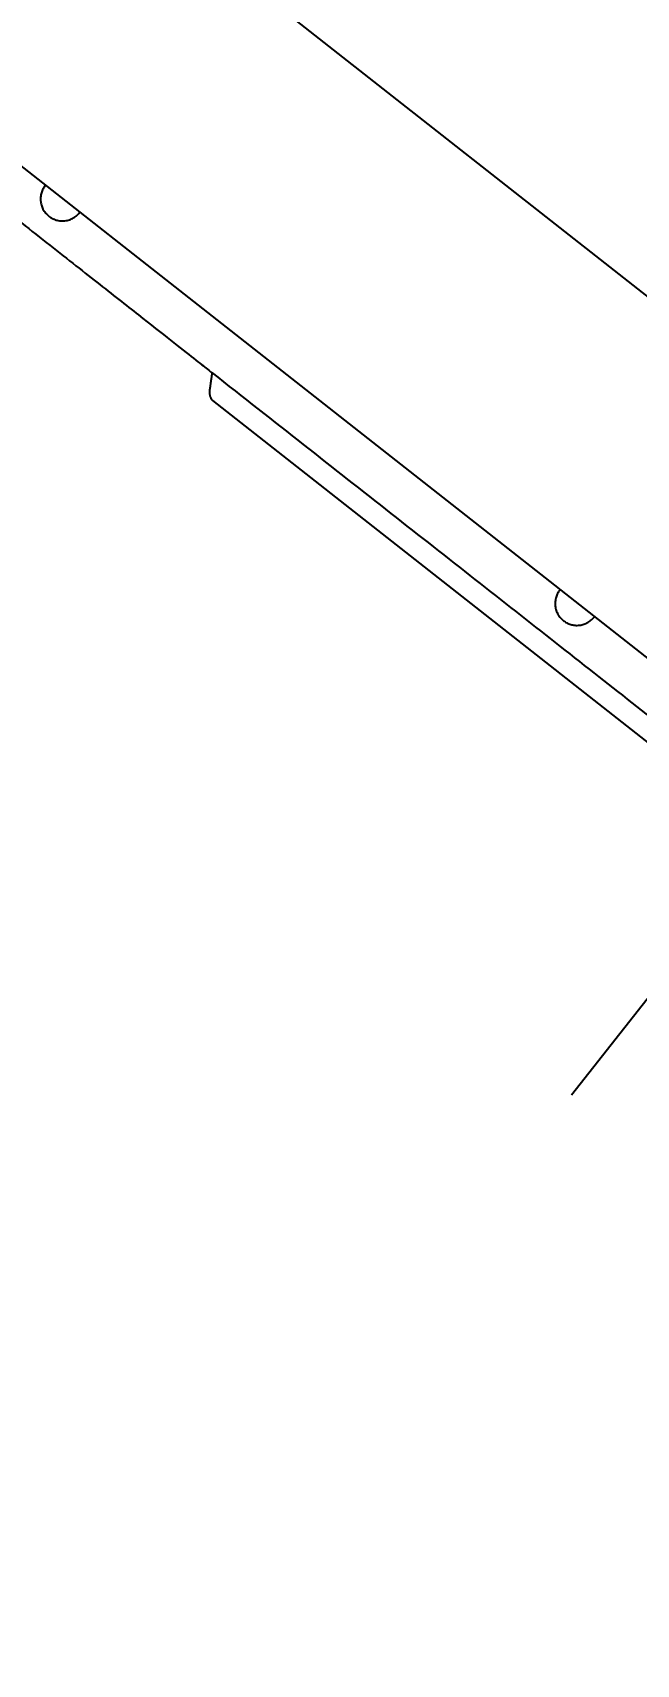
# Model space of a CAD drawing. Header units: millimetres. Extents: x 1145859089 to 1147511753, y -1047484727 to -1047247487.
# Drawn here: x 1147325447 to 1147325585.1, y -1047434386.1 to -1047434012.7 of the extents above; entities that cross this region are included whole.
import ezdxf
from ezdxf.xclip import XClip

# ---------------------------------------------------------------- set-up
doc = ezdxf.new("R2010")
doc.units = ezdxf.units.MM
doc.header["$LTSCALE"] = 100
doc.header["$MEASUREMENT"] = 0
doc.header["$XCLIPFRAME"] = 2
doc.linetypes.add('단지배치도$0$CENTER', pattern=[31, 30, -0.5, 0, -0.5])
doc.layers.get('0').update_dxf_attribs({"linetype": 'CONTINUOUS'})
for name, color, linetype in [('XREF', 135, 'CONTINUOUS'), ('단지배치도$0$S240910', 33, 'CONTINUOUS'), ('단지배치도$0$W240910', 135, 'CONTINUOUS')]:
    doc.layers.add(name, color=color, linetype=linetype)
doc.styles.add('단지배치도$0$WS1', font='romans.shx', dxfattribs={"width": 0.8, "bigfont": 'whgtxt.shx'})

# ---------------------------------------------------------------- blocks, each defined once
blk = doc.blocks.new('단지배치도$0$zw$9902')
at = {"layer": '단지배치도$0$W240910', "linetype": '단지배치도$0$CENTER', "ltscale": 50}
for p, q in [((65113.43, -62544.79), (65594.77, -62923.3)), ((65488.05, -62645.18), (65298.25, -62886.54))]:
    blk.add_line(p, q, dxfattribs=at)
at = {"layer": '단지배치도$0$W240910', "linetype": 'ByBlock', "ltscale": 20}
for p, q in [((65492.28, -62925.4), (65155.17, -62660.3)), ((65216.15, -62727.58), (65406.69, -62877.41))]:
    blk.add_line(p, q, dxfattribs=at)
for points in [[(65309.06, -62602.9), (65438.61, -62704.78), (65505.94, -62757.73)], [(65148.64, -62668.2), (65216.03, -62721.2), (65216.03, -62721.2)], [(65216.03, -62721.2), (65215.75, -62723.2), (65215.43, -62725.5)], [(65216.03, -62721.2), (65345.58, -62823.07), (65412.92, -62876.02)]]:
    blk.add_open_spline(points, degree=2, dxfattribs=at)
for points, weights in [([(65177.87, -62678.36), (65174.79, -62682.29), (65178.71, -62685.38)], [1, 0.70815548966, 1]), ([(65178.71, -62685.38), (65182.64, -62688.45), (65185.73, -62684.54)], [1, 0.709684289469, 1]), ([(65215.43, -62725.5), (65215.38, -62726.68), (65216.15, -62727.58)], [1, 0.930141413794, 1]), ([(65295.59, -62770.93), (65292.54, -62774.82), (65296.39, -62777.92)], [1, 0.711833891641, 1]), ([(65296.43, -62777.95), (65300.36, -62781.02), (65303.45, -62777.11)], [1, 0.709684285865, 1])]:
    blk.add_rational_spline(points, weights, degree=2, dxfattribs=at)
at = {"layer": '단지배치도$0$S240910', "style": '단지배치도$0$WS1', "width": 0.8}
blk.add_text('FH:32.00', height=1200, dxfattribs=at).set_placement((60354.83, -63274.83))
blk = doc.blocks.new('단지배치도')
blk.add_blockref('단지배치도$0$zw$9902', (141034.19, 142437.16))

msp = doc.modelspace()

# ---------------------------------------------------------------- block references
at = {"layer": 'XREF'}
ref = msp.add_blockref('단지배치도', (1147119237.834579, -1047513806.462535), dxfattribs=at)
XClip(ref).set_block_clipping_path([(72982.4064819524, 34919.7593965298), (360382.4067475507, 255319.7593436697)])

doc.saveas('drawing.dxf')
